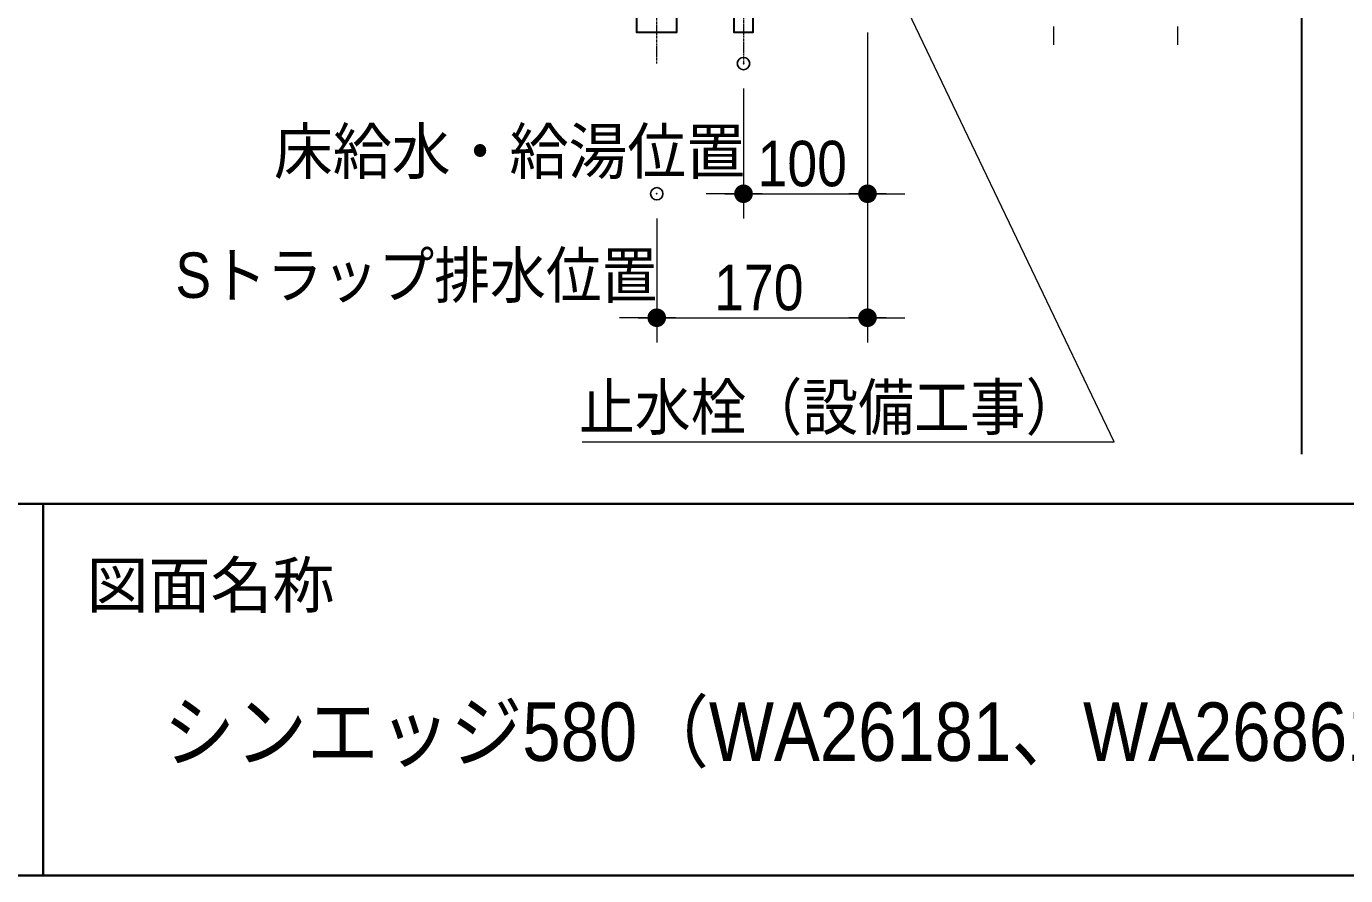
# Model space of a CAD drawing. Units: millimetres, scale not verified. Extents: x -6062 to 6062, y -3045 to 3045.
# Drawn here: x -3951 to -2887, y -2770 to -2085 of the extents above; entities that cross this region are included whole.
import ezdxf
from ezdxf.enums import TextEntityAlignment as Align

# ---------------------------------------------------------------- set-up
doc = ezdxf.new("R2010")
doc.units = ezdxf.units.MM
doc.header["$LTSCALE"] = 20
doc.header["$PDMODE"] = 32
doc.header["$PDSIZE"] = 10
doc.linetypes.add('USER1', pattern=[2.91, 1.76, -0.4, 0.35, -0.4])
for name, color, linetype, lineweight in [('0-0_1図面枠', 7, 'Continuous', 20), ('0-1_4給排水', 7, 'Continuous', 30), ('0-3_2寸法-1', 7, 'Continuous', 15), ('0-4_0', 7, 'Continuous', 25), ('0-6_2寸法-2', 7, 'Continuous', 15), ('0-7_2寸法-3', 7, 'Continuous', 15)]:
    doc.layers.add(name, color=color, linetype=linetype, lineweight=lineweight)
doc.layers.add('0-5_Defpoints', color=7, linetype='Continuous')
doc.styles.add('ＭＳ Ｐゴシック', font='')
doc.styles.get('ＭＳ Ｐゴシック').set_extended_font_data('MS PGothic')

# ---------------------------------------------------------------- blocks, each defined once
blk = doc.blocks.new('グループ-4')
at = {"layer": '0-0_1図面枠', "lineweight": 30}
blk.add_line((-22700, 41000), (-22700, -48600), dxfattribs=at)
blk = doc.blocks.new('グループ-10')
at = {"layer": '0-1_4給排水', "linetype": 'USER1', "lineweight": 15}
blk.add_line((-33100, -42300), (-33100, -31100), dxfattribs=at)
at = {"layer": '0-1_4給排水'}
blk.add_lwpolyline([(-33420, -41400), (-32780, -41400), (-32780, -41800), (-33420, -41800)], close=True, dxfattribs=at)
blk = doc.blocks.new('_Dot')
at = {"layer": '0-4_0'}
blk.add_line((-10, 0), (-20, 0), dxfattribs=at)
for points in [[(0, 0), (-10, 0), (-9.92, 1.25)], [(0, 0), (-9.92, -1.25), (-10, 0)], [(0, 0), (-9.92, 1.25), (-9.69, 2.49)], [(0, 0), (-9.69, -2.49), (-9.92, -1.25)], [(0, 0), (-9.69, 2.49), (-9.3, 3.68)], [(0, 0), (-9.3, -3.68), (-9.69, -2.49)], [(0, 0), (-9.3, 3.68), (-8.76, 4.82)], [(0, 0), (-8.76, -4.82), (-9.3, -3.68)], [(0, 0), (-8.76, 4.82), (-8.09, 5.88)], [(0, 0), (-8.09, -5.88), (-8.76, -4.82)], [(0, 0), (-8.09, 5.88), (-7.29, 6.85)], [(0, 0), (-7.29, -6.85), (-8.09, -5.88)], [(0, 0), (-7.29, 6.85), (-6.37, 7.71)], [(0, 0), (-6.37, -7.71), (-7.29, -6.85)], [(0, 0), (-6.37, 7.71), (-5.36, 8.44)], [(0, 0), (-5.36, -8.44), (-6.37, -7.71)], [(0, 0), (-5.36, 8.44), (-4.26, 9.05)], [(0, 0), (-4.26, -9.05), (-5.36, -8.44)], [(0, 0), (-4.26, 9.05), (-3.09, 9.51)], [(0, 0), (-3.09, -9.51), (-4.26, -9.05)], [(0, 0), (-3.09, 9.51), (-1.87, 9.82)], [(0, 0), (-1.87, -9.82), (-3.09, -9.51)], [(0, 0), (-1.87, 9.82), (-0.63, 9.98)], [(0, 0), (-0.63, -9.98), (-1.87, -9.82)], [(0, 0), (-0.63, 9.98), (0.63, 9.98)], [(0, 0), (0.63, -9.98), (-0.63, -9.98)], [(0, 0), (0.63, 9.98), (1.87, 9.82)], [(0, 0), (1.87, 9.82), (3.09, 9.51)], [(0, 0), (3.09, 9.51), (4.26, 9.05)], [(0, 0), (4.26, 9.05), (5.36, 8.44)], [(0, 0), (5.36, 8.44), (6.37, 7.71)], [(0, 0), (6.37, 7.71), (7.29, 6.85)], [(0, 0), (7.29, 6.85), (8.09, 5.88)], [(0, 0), (8.09, 5.88), (8.76, 4.82)], [(0, 0), (8.76, 4.82), (9.3, 3.68)], [(0, 0), (9.3, 3.68), (9.69, 2.49)], [(0, 0), (9.69, 2.49), (9.92, 1.25)], [(0, 0), (9.92, 1.25), (10, 0)], [(0, 0), (1.87, -9.82), (0.63, -9.98)], [(0, 0), (3.09, -9.51), (1.87, -9.82)], [(0, 0), (4.26, -9.05), (3.09, -9.51)], [(0, 0), (5.36, -8.44), (4.26, -9.05)], [(0, 0), (6.37, -7.71), (5.36, -8.44)], [(0, 0), (7.29, -6.85), (6.37, -7.71)], [(0, 0), (8.09, -5.88), (7.29, -6.85)], [(0, 0), (8.76, -4.82), (8.09, -5.88)], [(0, 0), (9.3, -3.68), (8.76, -4.82)], [(0, 0), (9.69, -2.49), (9.3, -3.68)], [(0, 0), (9.92, -1.25), (9.69, -2.49)], [(0, 0), (10, 0), (9.92, -1.25)]]:
    blk.add_solid(points, dxfattribs=at)
blk = doc.blocks.new('グループ-15')
at = {"layer": '0-1_4給排水', "linetype": 'USER1', "lineweight": 15}
blk.add_line((-31700, -40100), (-31700, -42300), dxfattribs=at)
at = {"layer": '0-1_4給排水'}
blk.add_lwpolyline([(-31900, -40600), (-31900, -41200), (-31500, -41200), (-31500, -40600)], dxfattribs=at)
for points in [[(-32300, -41200), (-31100, -41200), (-31100, -41400), (-32300, -41400)], [(-31850, -41400), (-31550, -41400), (-31550, -41800), (-31850, -41800)]]:
    blk.add_lwpolyline(points, close=True, dxfattribs=at)
blk = doc.blocks.new('グループ-2')
at = {"layer": '0-0_1図面枠', "lineweight": 35}
for p, q in [((-80000, -49400), (80000, -49400)), ((-43000, -49400), (-43000, -55400))]:
    blk.add_line(p, q, dxfattribs=at)
blk.add_lwpolyline([(-80000, 55400), (80000, 55400), (80000, -55400), (-80000, -55400)], close=True, dxfattribs=at)

msp = doc.modelspace()

# ---------------------------------------------------------------- linework, layer by layer
at = {"layer": '0-3_2寸法-1'}
for p, q in [((-3272.5, -2090), (-3272.5, -2240)), ((-3372.5, -2135), (-3372.5, -2240)), ((-3357.49, -2220), (-3287.51, -2220)), ((-3442.5, -2240), (-3442.5, -2340)), ((-3272.5, -2240), (-3272.5, -2340)), ((-3427.49, -2320), (-3287.51, -2320))]:
    msp.add_line(p, q, dxfattribs=at)
at = {"layer": '0-5_Defpoints'}
for p in [(-3372.5, -2115), (-3442.5, -2220), (-3272.5, -2220), (-3272.5, -2320)]:
    msp.add_point(p, dxfattribs=at)
at = {"layer": '0-6_2寸法-2'}
for p, q in [((-3122.5, -2085.01), (-3122.5, -2100.01)), ((-3022.5, -2085.01), (-3022.5, -2100.01)), ((-3272.5, -2090), (-3272.5, -2240)), ((-3372.5, -2135), (-3372.5, -2240)), ((-3387.51, -2220), (-3402.51, -2220)), ((-3372.5, -2220), (-3272.5, -2220)), ((-3257.49, -2220), (-3242.49, -2220)), ((-3442.5, -2240), (-3442.5, -2340)), ((-3272.5, -2240), (-3272.5, -2340)), ((-3457.51, -2320), (-3472.51, -2320)), ((-3442.5, -2320), (-3272.5, -2320)), ((-3257.49, -2320), (-3242.49, -2320))]:
    msp.add_line(p, q, dxfattribs=at)
at = {"layer": '0-7_2寸法-3'}
msp.add_lwpolyline([(-3502.72, -2420), (-3073.53, -2420), (-3339.25, -1864.9)], dxfattribs=at)

# ---------------------------------------------------------------- block references
at = {"layer": '0-0_1図面枠', "xscale": 0.05, "yscale": 0.05}
for name in ['グループ-2', 'グループ-4']:
    msp.add_blockref(name, (-1787.5, 0), dxfattribs=at)
at = {"layer": '0-1_4給排水', "xscale": 0.05, "yscale": 0.05}
for name in ['グループ-10', 'グループ-15']:
    msp.add_blockref(name, (-1787.5, 0), dxfattribs=at)
at = {"layer": '0-3_2寸法-1', "xscale": 0.7503418, "yscale": 0.7503418, "rotation": 180}
for p in [(-3372.5, -2220), (-3442.5, -2320)]:
    msp.add_blockref('_Dot', p, dxfattribs=at)
at = {"layer": '0-3_2寸法-1', "xscale": 0.7503418, "yscale": 0.7503418}
for p in [(-3272.5, -2220), (-3272.5, -2320)]:
    msp.add_blockref('_Dot', p, dxfattribs=at)
at = {"layer": '0-6_2寸法-2', "xscale": 0.7503418, "yscale": 0.7503418}
for p in [(-3372.5, -2220), (-3442.5, -2320)]:
    msp.add_blockref('_Dot', p, dxfattribs=at)
at = {"layer": '0-6_2寸法-2', "xscale": 0.7503418, "yscale": 0.7503418, "rotation": 180}
for p in [(-3272.5, -2220), (-3272.5, -2320)]:
    msp.add_blockref('_Dot', p, dxfattribs=at)

# ---------------------------------------------------------------- texts
at = {"layer": '0-0_1図面枠', "style": 'ＭＳ Ｐゴシック'}
msp.add_text('図面名称', height=36.66, dxfattribs=at).set_placement((-3902.51, -2564.99), align=Align.BOTTOM_LEFT)
at = {"layer": '0-0_1図面枠', "style": 'ＭＳ Ｐゴシック', "width": 0.9}
msp.add_text('シンエッジ580（WA26181、WA26861）＋洗面台 設備図面3', height=47.17, dxfattribs=at).set_placement((-3840.46, -2691.66), align=Align.BOTTOM_LEFT)
at = {"layer": '0-3_2寸法-1', "style": 'ＭＳ Ｐゴシック', "width": 0.9}
for s, p in [('100', (-3361.11, -2224.96)), ('170', (-3396.11, -2324.96))]:
    msp.add_text(s, height=36.66, dxfattribs=at).set_placement(p, align=Align.BOTTOM_LEFT)
at = {"layer": '0-6_2寸法-2', "style": 'ＭＳ Ｐゴシック'}
for s, width, p in [('床給水・給湯位置', 0.95, (-3751.31, -2215.12)), ('Sトラップ排水位置', 0.9, (-3830.79, -2315.02))]:
    msp.add_text(s, height=36.66, dxfattribs=dict(at, width=width)).set_placement(p, align=Align.BOTTOM_LEFT)
at = {"layer": '0-7_2寸法-3', "style": 'ＭＳ Ｐゴシック', "width": 0.9}
msp.add_text('止水栓（設備工事）', height=36.69, dxfattribs=at).set_placement((-3505.23, -2421.47), align=Align.BOTTOM_LEFT)

doc.saveas('drawing.dxf')
